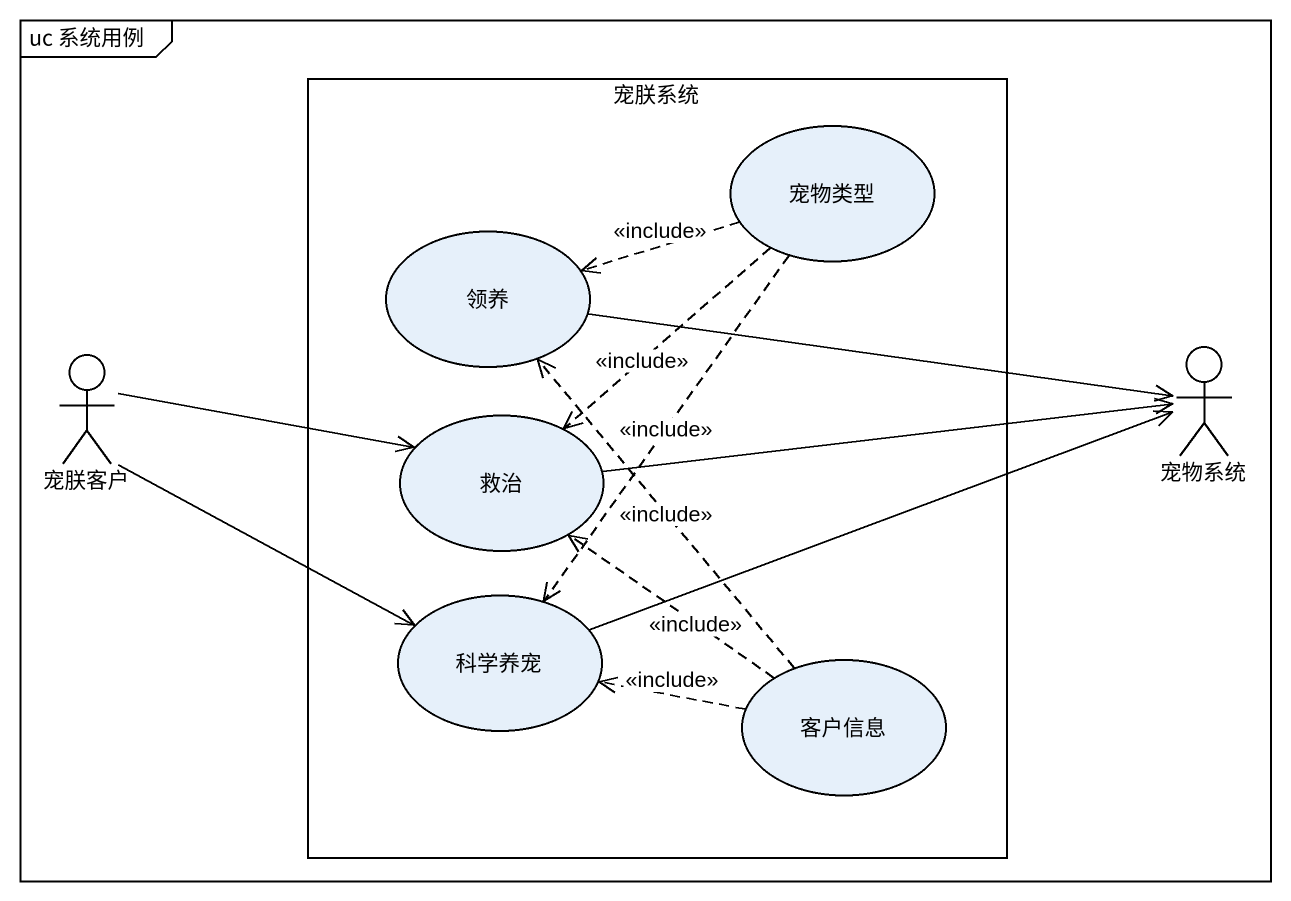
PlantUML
@startuml
mainframe uc 系统用例
rectangle 宠朕系统 {
  usecase 宠物类型
  usecase 领养
  usecase 救治
  usecase 科学养宠
  usecase 客户信息
}
actor 宠朕客户
actor 宠物系统
宠物类型 .left.> 领养 : <<include>>
宠物类型 ..> 救治 : <<include>>
宠物类型 ..> 科学养宠 : <<include>>
领养 -right-> 宠物系统
宠朕客户 -right-> 救治
宠朕客户 -right-> 科学养宠
救治 -right-> 宠物系统
科学养宠 -right-> 宠物系统
客户信息 .up.> 领养 : <<include>>
客户信息 .up.> 救治 : <<include>>
客户信息 .left.> 科学养宠 : <<include>>
@enduml
